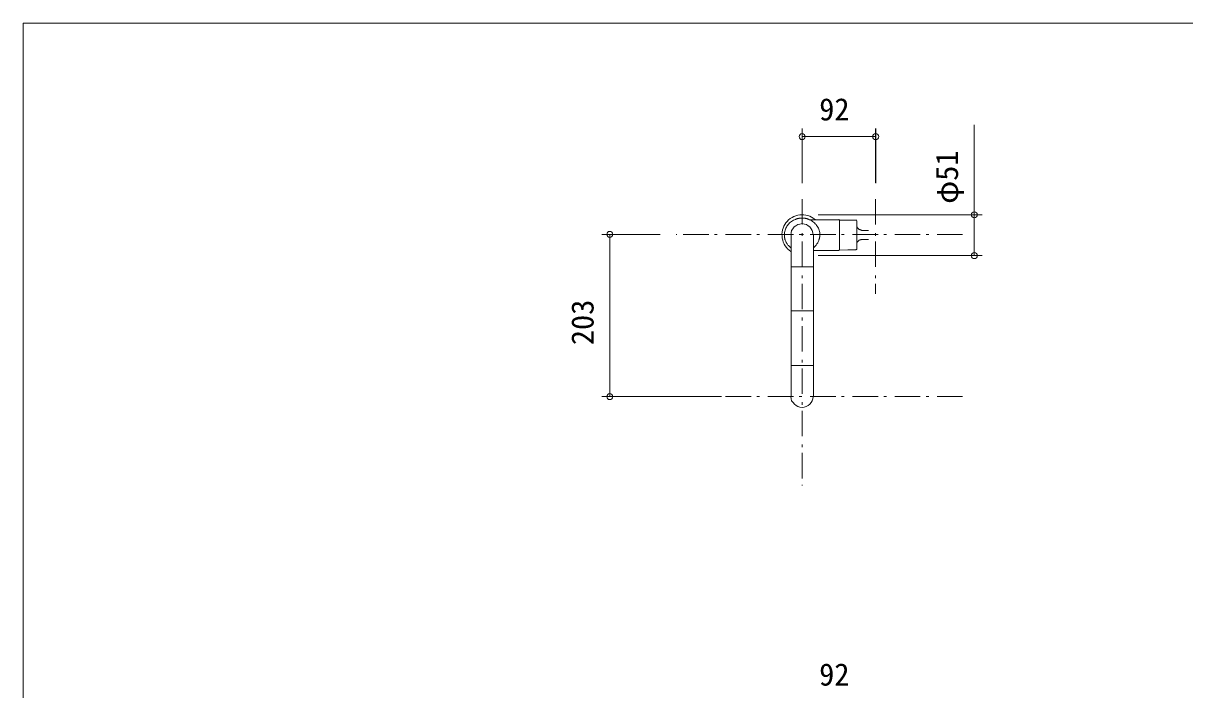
# Model space of a CAD drawing. Units: millimetres, scale not verified. Extents: x -1392 to 1770, y -947 to 991.
# Drawn here: x -1392 to 61, y 157 to 991 of the extents above; entities that cross this region are included whole.
import ezdxf
from ezdxf.enums import TextEntityAlignment as Align

# ---------------------------------------------------------------- set-up
doc = ezdxf.new("R2010")
doc.units = ezdxf.units.MM
doc.header["$LTSCALE"] = 10
for name, color, linetype, lineweight in [('0-1_レイヤー_1', 7, 'Continuous', 18), ('0-7', 7, 'Continuous', 5), ('0-8', 7, 'Continuous', 5), ('F-0', 7, 'Continuous', 5)]:
    doc.layers.add(name, color=color, linetype=linetype, lineweight=lineweight)
doc.styles.add('ＭＳ ゴシック', font='')
doc.styles.get('ＭＳ ゴシック').set_extended_font_data('MS Gothic')

msp = doc.modelspace()

# ---------------------------------------------------------------- linework, layer by layer
at = {"layer": '0-1_レイヤー_1', "color": 5}
for points in [[(-417.62, 791.32), (-417.62, 825.39), (-417.62, 859.47)], [(-325.75, 791.32), (-325.75, 825.39), (-325.75, 859.47)], [(-202.56, 751.52), (-202.56, 807.83), (-202.56, 864.13)], [(-417.62, 849.31), (-371.69, 849.31), (-325.75, 849.31)], [(-397.72, 751.52), (-295.06, 751.52), (-192.41, 751.52)], [(-202.56, 751.52), (-202.56, 726.12), (-202.56, 700.72)], [(-594.99, 726.97), (-631.61, 726.97), (-668.23, 726.97)], [(-658.07, 524.19), (-658.07, 625.58), (-658.07, 726.97)], [(-397.72, 700.72), (-295.06, 700.72), (-192.41, 700.72)], [(-518.37, 524.19), (-593.3, 524.19), (-668.23, 524.19)]]:
    msp.add_lwpolyline(points, dxfattribs=at)
at = {"layer": '0-1_レイヤー_1'}
for points in [[(-417.62, 771), (-417.62, 755.12), (-417.62, 739.25)], [(-325.75, 771), (-325.75, 755.12), (-325.75, 739.25)], [(-431.59, 705.38), (-433.7, 707.07), (-435.82, 708.77), (-437.3, 710.67), (-438.78, 712.58), (-440.05, 714.91), (-441.32, 717.23), (-441.96, 719.77), (-442.59, 722.31), (-442.81, 724.85), (-443.02, 727.39), (-442.59, 729.93), (-442.17, 732.47), (-441.33, 734.8), (-440.48, 737.13), (-439.21, 739.25), (-437.94, 741.36), (-436.24, 743.27), (-434.55, 745.17), (-432.43, 746.65), (-430.32, 748.14), (-427.99, 749.19), (-425.66, 750.25), (-423.12, 750.89), (-420.58, 751.52), (-418.04, 751.52), (-415.5, 751.52), (-412.96, 751.1), (-410.42, 750.68), (-408.09, 749.62), (-405.77, 748.56), (-403.65, 747.08), (-401.53, 745.6)], [(-439.21, 720.62), (-439.21, 721.25), (-439.21, 721.89), (-439.42, 722.31), (-439.63, 722.74), (-439.63, 723.37), (-439.63, 724.01), (-439.63, 724.43), (-439.63, 724.85), (-439.63, 725.49), (-439.63, 726.12), (-439.63, 726.76), (-439.63, 727.39), (-439.63, 727.82), (-439.63, 728.24), (-439.63, 728.88), (-439.63, 729.51), (-439.21, 730.78), (-438.78, 732.05), (-438.36, 733.32), (-437.94, 734.59), (-437.3, 735.86), (-436.67, 737.13), (-435.82, 738.19), (-434.97, 739.25), (-434.13, 740.3), (-433.28, 741.36), (-432.01, 742.21), (-430.74, 743.06), (-429.68, 743.9), (-428.63, 744.75), (-427.36, 745.17), (-426.08, 745.6)], [(-426.08, 745.6), (-425.66, 745.81), (-425.24, 746.02), (-424.6, 746.23), (-423.97, 746.44), (-423.55, 746.65), (-423.12, 746.87), (-422.49, 746.87), (-421.85, 746.87), (-421.43, 747.08), (-421, 747.29), (-420.37, 747.29), (-419.73, 747.29), (-419.31, 747.29), (-418.89, 747.29), (-418.25, 747.29), (-417.62, 747.29)], [(-417.62, 747.29), (-417.19, 747.29), (-416.77, 747.29), (-416.13, 747.29), (-415.5, 747.29), (-415.08, 747.29), (-414.66, 747.29), (-414.02, 747.08), (-413.38, 746.87), (-412.96, 746.87), (-412.54, 746.87), (-411.9, 746.65), (-411.27, 746.44), (-410.84, 746.23), (-410.42, 746.02), (-409.79, 745.81), (-409.15, 745.6), (-407.88, 745.17), (-406.61, 744.75), (-405.55, 743.9), (-404.49, 743.06), (-403.44, 742.21), (-402.38, 741.36), (-401.32, 740.3), (-400.26, 739.25), (-399.63, 738.19), (-398.99, 737.13), (-398.14, 735.86), (-397.3, 734.59), (-396.87, 733.32), (-396.45, 732.05), (-396.03, 730.78), (-395.6, 729.51)], [(-371.69, 745.38), (-390.31, 745.38), (-408.94, 745.38)], [(-371.9, 745.6), (-371.69, 745.6), (-371.47, 745.6), (-371.26, 745.38), (-371.05, 745.17), (-371.05, 744.96), (-371.05, 744.75)], [(-350.1, 744.96), (-360.47, 744.96), (-370.84, 744.96)], [(-370.84, 744.54), (-370.84, 726.12), (-370.84, 707.71)], [(-350.31, 745.17), (-350.1, 744.96), (-349.88, 744.75), (-349.67, 744.54), (-349.46, 744.33)], [(-349.25, 708.13), (-349.25, 726.12), (-349.25, 744.11)], [(-574.25, 726.97), (-574.67, 726.97), (-575.1, 726.97)], [(-534.46, 726.97), (-550.33, 726.97), (-566.21, 726.97)], [(-523.88, 726.97), (-525.57, 726.97), (-527.26, 726.97)], [(-481.54, 726.97), (-497.42, 726.97), (-513.29, 726.97)], [(-470.96, 726.97), (-472.65, 726.97), (-474.34, 726.97)], [(-428.63, 726.97), (-444.5, 726.97), (-460.38, 726.97)], [(-431.59, 726.55), (-431.16, 729.09), (-430.74, 731.63), (-429.26, 733.95), (-427.78, 736.28), (-425.45, 737.76), (-423.12, 739.25), (-420.37, 739.88), (-417.62, 740.52), (-414.87, 739.88), (-412.11, 739.25), (-410, 737.76), (-407.88, 736.28), (-406.4, 733.95), (-404.92, 731.63), (-404.28, 729.09), (-403.65, 726.55)], [(-431.38, 726.33), (-431.38, 678.92), (-431.38, 631.51), (-431.38, 577.74), (-431.38, 523.98)], [(-418.04, 726.97), (-419.73, 726.97), (-421.43, 726.97)], [(-417.62, 728.66), (-417.62, 726.97), (-417.62, 725.28)], [(-375.71, 726.97), (-391.58, 726.97), (-407.46, 726.97)], [(-403.44, 726.33), (-403.44, 678.92), (-403.44, 631.51)], [(-395.6, 729.51), (-395.6, 728.88), (-395.6, 728.24), (-395.6, 727.82), (-395.6, 727.39), (-395.6, 726.76), (-395.6, 726.12), (-395.6, 725.49), (-395.6, 724.85), (-395.6, 724.43), (-395.6, 724.01), (-395.82, 723.37), (-396.03, 722.74), (-396.03, 722.31), (-396.03, 721.89), (-396.24, 721.25), (-396.45, 720.62)], [(-365.13, 726.97), (-366.82, 726.97), (-368.51, 726.97)], [(-322.79, 726.97), (-338.67, 726.97), (-354.54, 726.97)], [(-343.53, 732.05), (-343.96, 732.26), (-344.38, 732.47), (-345.02, 732.68), (-345.65, 732.9), (-346.29, 733.11), (-346.92, 733.32), (-347.34, 733.74), (-347.77, 734.17), (-348.19, 734.59), (-348.61, 735.01), (-348.83, 735.43), (-349.04, 735.86), (-349.25, 736.49), (-349.46, 737.13), (-349.46, 737.76), (-349.46, 738.4)], [(-334.86, 731.84), (-339.09, 731.84), (-343.32, 731.84)], [(-325.75, 728.66), (-325.75, 726.97), (-325.75, 725.28)], [(-312.21, 726.97), (-313.9, 726.97), (-315.59, 726.97)], [(-269.88, 726.97), (-285.75, 726.97), (-301.63, 726.97)], [(-259.29, 726.97), (-260.98, 726.97), (-262.68, 726.97)], [(-216.96, 726.97), (-232.83, 726.97), (-248.71, 726.97)], [(-431.59, 710.04), (-432.22, 710.67), (-432.86, 711.31), (-433.49, 711.94), (-434.13, 712.58), (-434.76, 713), (-435.4, 713.42), (-435.82, 714.27), (-436.24, 715.12), (-436.67, 715.75), (-437.09, 716.39), (-437.52, 717.02), (-437.94, 717.66), (-438.15, 718.5), (-438.36, 719.35), (-438.78, 719.98), (-439.21, 720.62)], [(-417.62, 718.08), (-417.62, 702.2), (-417.62, 686.33)], [(-396.45, 720.62), (-396.66, 719.98), (-396.88, 719.35), (-397.3, 718.5), (-397.72, 717.66), (-397.93, 717.02), (-398.14, 716.39), (-398.78, 715.75), (-399.41, 715.12), (-399.84, 714.27), (-400.26, 713.42), (-400.68, 713), (-401.11, 712.58), (-401.74, 711.94), (-402.38, 711.31), (-403.01, 710.67), (-403.65, 710.04)], [(-349.46, 714.27), (-349.46, 714.9), (-349.46, 715.54), (-349.25, 716.17), (-349.04, 716.81), (-348.83, 717.23), (-348.61, 717.66), (-348.19, 718.08), (-347.77, 718.5), (-347.34, 718.93), (-346.92, 719.35), (-346.29, 719.77), (-345.65, 720.2), (-345.02, 720.2), (-344.38, 720.2), (-343.96, 720.41), (-343.53, 720.62)], [(-334.86, 720.41), (-339.09, 720.41), (-343.32, 720.41)], [(-325.75, 718.08), (-325.75, 702.2), (-325.75, 686.33)], [(-371.69, 706.86), (-387.56, 706.86), (-403.44, 706.86)], [(-371.05, 707.92), (-371.05, 707.71), (-371.05, 707.5), (-371.26, 707.28), (-371.47, 707.07), (-371.69, 707.07), (-371.9, 707.07)], [(-350.1, 707.71), (-360.47, 707.5), (-370.84, 707.28)], [(-349.46, 708.34), (-349.67, 708.13), (-349.88, 707.92), (-350.1, 707.92), (-350.31, 707.92)], [(-403.44, 686.54), (-417.41, 686.54), (-431.38, 686.54)], [(-417.62, 675.75), (-417.62, 674.05), (-417.62, 672.36)], [(-325.75, 675.75), (-325.75, 674.05), (-325.75, 672.36)], [(-417.62, 665.16), (-417.62, 649.29), (-417.62, 633.41)], [(-325.75, 665.16), (-325.75, 658.81), (-325.75, 652.46)], [(-431.38, 631.51), (-417.41, 631.51), (-403.44, 631.51)], [(-403.44, 631.51), (-403.44, 577.74), (-403.44, 523.98)], [(-417.62, 622.83), (-417.62, 621.14), (-417.62, 619.44)], [(-417.62, 612.25), (-417.62, 596.37), (-417.62, 580.5)], [(-417.62, 569.91), (-417.62, 568.22), (-417.62, 566.53)], [(-431.38, 562.93), (-417.41, 562.93), (-403.44, 562.93)], [(-417.62, 559.33), (-417.62, 543.45), (-417.62, 527.58)], [(-574.25, 524.19), (-574.67, 524.19), (-575.1, 524.19)], [(-534.46, 524.19), (-550.33, 524.19), (-566.21, 524.19)], [(-523.88, 524.19), (-525.57, 524.19), (-527.26, 524.19)], [(-481.54, 524.19), (-497.42, 524.19), (-513.29, 524.19)], [(-470.96, 524.19), (-472.65, 524.19), (-474.34, 524.19)], [(-428.63, 524.19), (-444.5, 524.19), (-460.38, 524.19)], [(-403.65, 524.19), (-404.28, 521.44), (-404.92, 518.69), (-406.4, 516.57), (-407.88, 514.46), (-410.21, 512.97), (-412.54, 511.49), (-415.08, 510.86), (-417.62, 510.22), (-420.37, 510.86), (-423.12, 511.49), (-425.24, 512.97), (-427.35, 514.46), (-429.05, 516.57), (-430.74, 518.69), (-431.16, 521.44), (-431.59, 524.19)], [(-418.04, 524.19), (-419.73, 524.19), (-421.43, 524.19)], [(-375.71, 524.19), (-391.58, 524.19), (-407.46, 524.19)], [(-365.13, 524.19), (-366.82, 524.19), (-368.51, 524.19)], [(-322.79, 524.19), (-338.67, 524.19), (-354.54, 524.19)], [(-312.21, 524.19), (-313.9, 524.19), (-315.59, 524.19)], [(-269.88, 524.19), (-285.75, 524.19), (-301.63, 524.19)], [(-259.29, 524.19), (-260.98, 524.19), (-262.68, 524.19)], [(-216.96, 524.19), (-232.83, 524.19), (-248.71, 524.19)], [(-417.62, 517), (-417.62, 515.3), (-417.62, 513.61)], [(-417.62, 506.41), (-417.62, 490.54), (-417.62, 474.66)], [(-417.62, 464.08), (-417.62, 462.39), (-417.62, 460.69)], [(-417.62, 453.5), (-417.62, 437.62), (-417.62, 421.75)], [(-417.62, 413.7), (-417.62, 413.28), (-417.62, 412.86)]]:
    msp.add_lwpolyline(points, dxfattribs=at)
at = {"layer": '0-7'}
msp.add_line((-418.04, 726.97), (-415.94, 726.97), dxfattribs=at)
at = {"layer": '0-8'}
for p, q in [((-417.62, 791.02), (-417.62, 859.24)), ((-325.62, 791.02), (-325.62, 859.24)), ((-202.42, 751.47), (-202.42, 864.02)), ((-417.62, 849.24), (-325.62, 849.24)), ((-397.62, 751.47), (-192.42, 751.47)), ((-202.42, 751.47), (-202.42, 700.47)), ((-595.09, 726.97), (-668.11, 726.97)), ((-658.11, 523.97), (-658.11, 726.97)), ((-397.62, 700.47), (-192.42, 700.47)), ((-518.32, 523.97), (-668.11, 523.97))]:
    msp.add_line(p, q, dxfattribs=at)
for centre in [(-417.62, 849.24), (-325.62, 849.24), (-202.42, 751.47), (-658.11, 726.97), (-202.42, 700.47), (-658.11, 523.97)]:
    msp.add_circle(centre, 3.75, dxfattribs=at)
at = {"layer": 'F-0'}
msp.add_lwpolyline([(-1391.5, 991.14), (1350.16, 991.14), (1350.16, -947.41), (-1391.5, -947.41)], close=True, dxfattribs=at)

# ---------------------------------------------------------------- texts
at = {"layer": '0-8', "style": 'ＭＳ ゴシック'}
for p in [(-396.31, 861.16), (-396.37, 154.16)]:
    msp.add_text('92', height=27.86, dxfattribs=at).set_placement(p, align=Align.BOTTOM_LEFT)
for s, p in [('φ51', (-214.33, 765.24)), ('203', (-670.02, 588.43))]:
    msp.add_text(s, height=27.86, rotation=90, dxfattribs=at).set_placement(p, align=Align.BOTTOM_LEFT)

doc.saveas('drawing.dxf')
